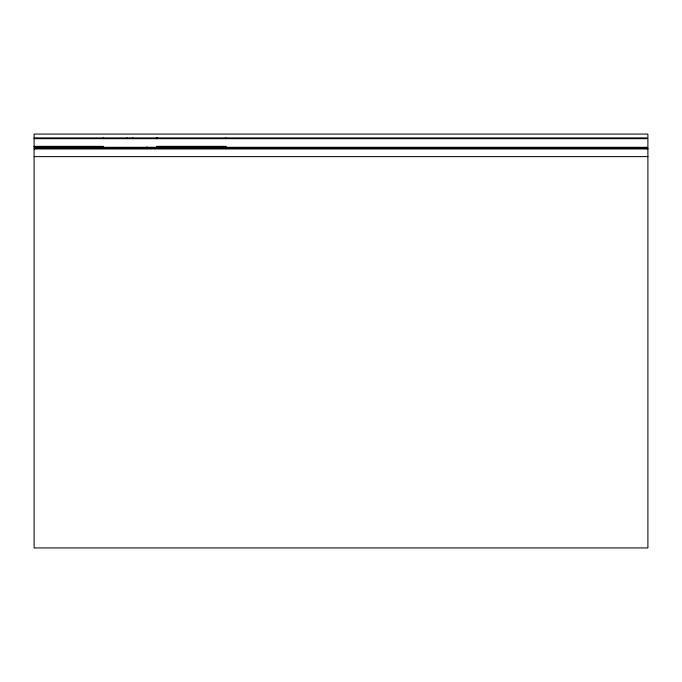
<?xml version="1.0" encoding="UTF-8"?>
<svg xmlns="http://www.w3.org/2000/svg" width="682" height="682" viewBox="0 0 682 682"><rect width="100%" height="100%" fill="white"/><g stroke="black" fill="none" stroke-linecap="round" stroke-linejoin="round"><path stroke-width="1.02" d="M34.1 137.909L647.9 137.909L647.9 134.073L34.1 134.073L34.1 147.303L647.9 147.303L647.9 138.676L34.1 138.676M34.1 146.349L103.153 146.349L103.153 147.303M34.1 146.732L103.153 146.732M156.86 146.732L225.913 146.732M175.496 147.5L112.283 147.5L112.283 148.113M34.1 148.957L647.9 148.957M34.1 156.63L647.9 156.63M225.913 137.909L225.913 138.676M225.913 147.303L225.913 146.349L156.86 146.349L156.86 147.303M156.971 137.909L156.971 138.676M156.86 137.909L156.86 138.676M156.758 137.909L156.758 138.676M147.67 147.5L147.67 148.113M146.928 146.852L146.928 148.113M132.888 137.909L132.888 138.676M132.888 147.5L132.888 148.113M127.133 137.909L127.133 138.676M127.133 147.5L127.133 148.113M105.497 147.5L105.497 148.113M103.153 137.909L103.153 138.676M647.9 148.113L34.1 148.113L34.1 547.927L647.9 547.927L647.9 148.113"/></g></svg>
